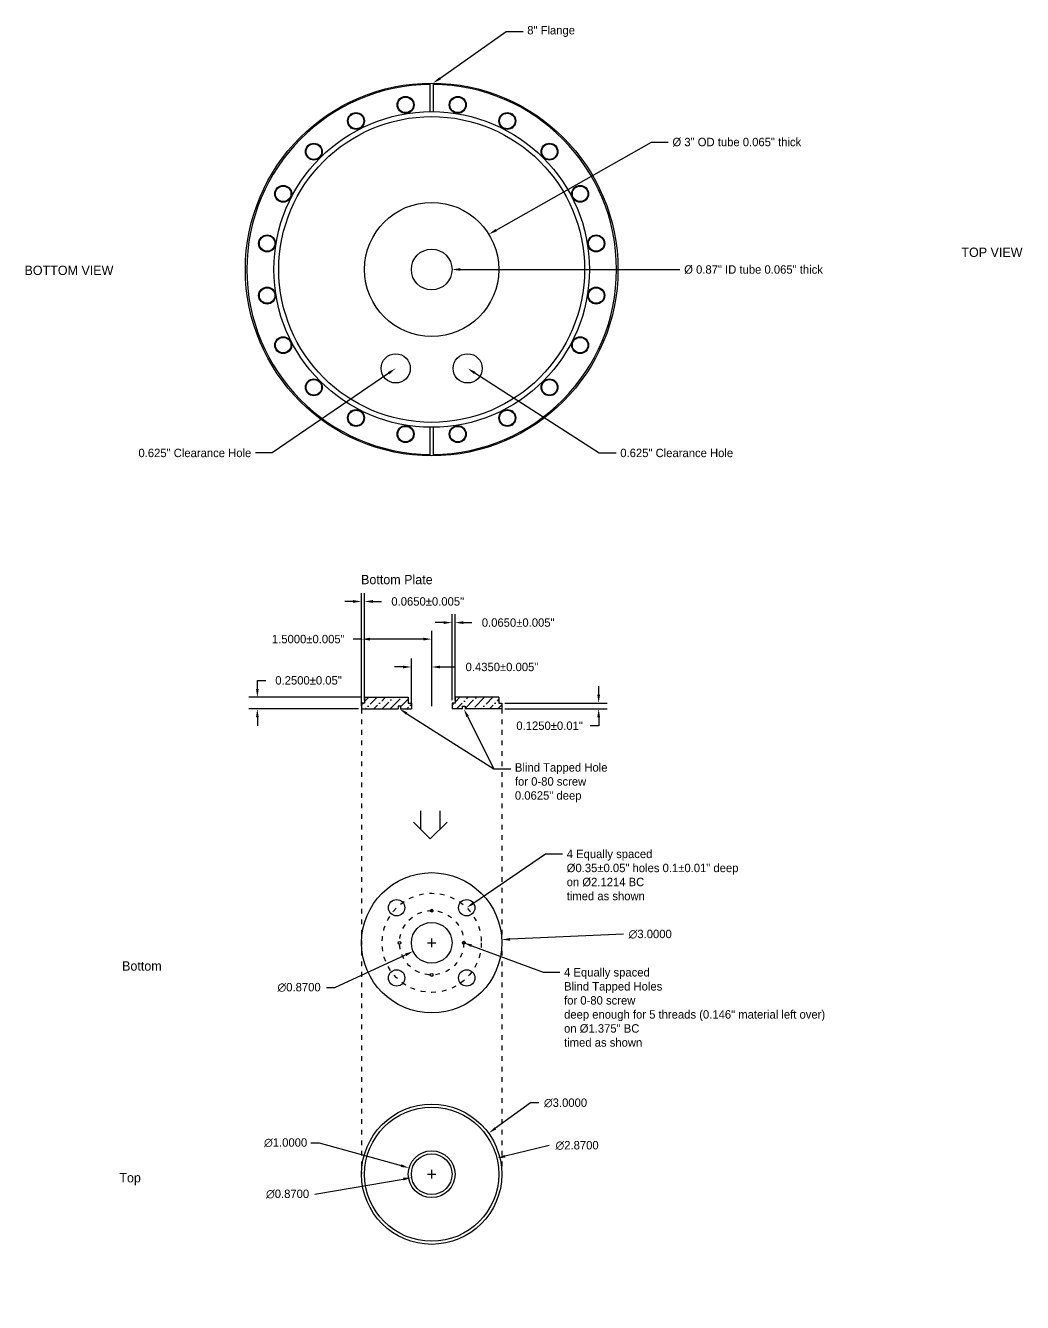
# Model space of a CAD drawing. Header units: inches. Extents: x -25 to 257, y -83 to 99.
# Drawn here: x 96.16 to 117.48, y -69.77 to -42.46 of the extents above; entities that cross this region are included whole.
import ezdxf
from ezdxf import colors
from ezdxf.entities.mleader import LeaderData, LeaderLine
from ezdxf.math import Vec2, Vec3

# ---------------------------------------------------------------- set-up
doc = ezdxf.new("R2010")
doc.units = ezdxf.units.IN
doc.header["$MEASUREMENT"] = 0
doc.linetypes.add('DOT2', pattern=[0.125, 0, -0.125])
doc.dimstyles.get("Standard").update_dxf_attribs({"dimtxt": 0.18, "dimasz": 0.18, "dimexe": 0.18, "dimexo": 0.0625, "dimgap": 0.09, "dimtad": 0, "dimtih": 1, "dimtoh": 1, "dimdec": 4, "dimzin": 0, "dimdsep": 46, "dimtxsty": 'Standard', "dimcen": 0.09, "dimadec": 0, "dimazin": 0, "dimtfac": 1, "dimtdec": 4, "dimtofl": 0, "dimtmove": 0, "dimatfit": 3, "dimfxl": 1, "dimtolj": 1, "dimtzin": 0, "dimarcsym": 0})

# ---------------------------------------------------------------- blocks, each defined once
blk = doc.blocks.new('*D51')
at = {"color": 0, "lineweight": -2, "transparency": 16777216}
for p, q in [((101.115, -56.644), (101.115, -56.464)), ((101.115, -56.464), (101.295, -56.464)), ((103.346, -56.824), (100.935, -56.824)), ((103.281, -57.074), (100.935, -57.074)), ((101.115, -57.254), (101.115, -57.434))]:
    blk.add_line(p, q, dxfattribs=at)
at = {"color": 0, "transparency": 16777216}
for points in [[(101.085, -56.644), (101.145, -56.644), (101.115, -56.824)], [(101.085, -57.254), (101.145, -57.254), (101.115, -57.074)]]:
    blk.add_solid(points, dxfattribs=at)
at = {"layer": 'DEFPOINTS', "color": 0, "transparency": 16777216}
for p in [(101.115, -56.824), (103.409, -56.824), (103.344, -57.074)]:
    blk.add_point(p, dxfattribs=at)
at = {"color": 0, "transparency": 16777216, "insert": (102.21, -56.464), "char_height": 0.18, "attachment_point": 5}
blk.add_mtext('\\A1;0.2500%%P0.05"', dxfattribs=at)
blk = doc.blocks.new('*D52')
at = {"color": 0, "lineweight": -2, "transparency": 16777216}
for p, q in [((108.416, -56.769), (108.416, -56.589)), ((106.406, -56.949), (108.596, -56.949)), ((106.406, -57.074), (108.596, -57.074)), ((108.416, -57.254), (108.416, -57.434)), ((108.416, -57.434), (108.236, -57.434))]:
    blk.add_line(p, q, dxfattribs=at)
at = {"color": 0, "transparency": 16777216}
for points in [[(108.386, -56.769), (108.446, -56.769), (108.416, -56.949)], [(108.386, -57.254), (108.446, -57.254), (108.416, -57.074)]]:
    blk.add_solid(points, dxfattribs=at)
at = {"layer": 'DEFPOINTS', "color": 0, "transparency": 16777216}
for p in [(106.344, -56.949), (106.344, -57.074), (108.416, -57.074)]:
    blk.add_point(p, dxfattribs=at)
at = {"color": 0, "transparency": 16777216, "insert": (107.366, -57.434), "char_height": 0.18, "attachment_point": 5}
blk.add_mtext('\\A1;0.1250%%P0.01"', dxfattribs=at)
blk = doc.blocks.new('*D53')
at = {"color": 0, "lineweight": -2, "transparency": 16777216}
for p, q in [((104.229, -56.177), (104.049, -56.177)), ((104.409, -57.012), (104.409, -55.997)), ((104.844, -57.012), (104.844, -55.997)), ((105.024, -56.177), (105.342, -56.177))]:
    blk.add_line(p, q, dxfattribs=at)
at = {"color": 0, "transparency": 16777216}
for points in [[(104.229, -56.147), (104.229, -56.207), (104.409, -56.177)], [(105.024, -56.147), (105.024, -56.207), (104.844, -56.177)]]:
    blk.add_solid(points, dxfattribs=at)
at = {"layer": 'DEFPOINTS', "color": 0, "transparency": 16777216}
for p in [(104.409, -56.177), (104.409, -57.074), (104.844, -57.074)]:
    blk.add_point(p, dxfattribs=at)
at = {"color": 0, "transparency": 16777216, "insert": (106.347, -56.177), "char_height": 0.18, "attachment_point": 5}
blk.add_mtext('\\A1;0.4350%%P0.005"', dxfattribs=at)
blk = doc.blocks.new('*D54')
at = {"color": 0, "lineweight": -2, "transparency": 16777216}
for p, q in [((103.344, -57.012), (103.344, -55.401)), ((104.844, -57.012), (104.844, -55.401)), ((103.344, -55.581), (103.164, -55.581)), ((104.664, -55.581), (103.524, -55.581))]:
    blk.add_line(p, q, dxfattribs=at)
at = {"color": 0, "transparency": 16777216}
for points in [[(103.524, -55.551), (103.524, -55.611), (103.344, -55.581)], [(104.664, -55.551), (104.664, -55.611), (104.844, -55.581)]]:
    blk.add_solid(points, dxfattribs=at)
at = {"layer": 'DEFPOINTS', "color": 0, "transparency": 16777216}
for p in [(103.344, -55.581), (103.344, -57.074), (104.844, -57.074)]:
    blk.add_point(p, dxfattribs=at)
at = {"color": 0, "transparency": 16777216, "insert": (102.204, -55.581), "char_height": 0.18, "attachment_point": 5}
blk.add_mtext('\\A1;1.5000%%P0.005"', dxfattribs=at)
blk = doc.blocks.new('*D55')
at = {"color": 0, "lineweight": -2, "transparency": 16777216}
for p, q in [((105.279, -56.887), (105.279, -55.048)), ((105.344, -56.887), (105.344, -55.048)), ((105.099, -55.228), (104.919, -55.228)), ((105.524, -55.228), (105.704, -55.228))]:
    blk.add_line(p, q, dxfattribs=at)
at = {"color": 0, "transparency": 16777216}
for points in [[(105.099, -55.198), (105.099, -55.258), (105.279, -55.228)], [(105.524, -55.198), (105.524, -55.258), (105.344, -55.228)]]:
    blk.add_solid(points, dxfattribs=at)
at = {"layer": 'DEFPOINTS', "color": 0, "transparency": 16777216}
for p in [(105.279, -55.228), (105.279, -56.949), (105.344, -56.949)]:
    blk.add_point(p, dxfattribs=at)
at = {"color": 0, "transparency": 16777216, "insert": (106.694, -55.228), "char_height": 0.18, "attachment_point": 5}
blk.add_mtext('\\A1;0.0650%%P0.005"', dxfattribs=at)
blk = doc.blocks.new('*D56')
at = {"color": 0, "lineweight": -2, "transparency": 16777216}
for p, q in [((103.344, -56.887), (103.344, -54.596)), ((103.409, -56.887), (103.409, -54.596)), ((103.164, -54.776), (102.984, -54.776)), ((103.589, -54.776), (103.769, -54.776))]:
    blk.add_line(p, q, dxfattribs=at)
at = {"color": 0, "transparency": 16777216}
for points in [[(103.164, -54.746), (103.164, -54.806), (103.344, -54.776)], [(103.589, -54.746), (103.589, -54.806), (103.409, -54.776)]]:
    blk.add_solid(points, dxfattribs=at)
at = {"layer": 'DEFPOINTS', "color": 0, "transparency": 16777216}
for p in [(103.409, -54.776), (103.344, -56.949), (103.409, -56.949)]:
    blk.add_point(p, dxfattribs=at)
at = {"color": 0, "transparency": 16777216, "insert": (104.759, -54.776), "char_height": 0.18, "attachment_point": 5}
blk.add_mtext('\\A1;0.0650%%P0.005"', dxfattribs=at)
blk = doc.blocks.new('*D57')
at = {"color": 0, "lineweight": -2, "transparency": 16777216}
for p, q in [((104.754, -62.075), (104.934, -62.075)), ((104.844, -62.165), (104.844, -61.985)), ((102.773, -63.029), (104.285, -62.332)), ((102.593, -63.029), (102.773, -63.029))]:
    blk.add_line(p, q, dxfattribs=at)
at = {"color": 0, "transparency": 16777216}
blk.add_solid([(104.273, -62.305), (104.298, -62.359), (104.449, -62.257)], dxfattribs=at)
at = {"layer": 'DEFPOINTS', "color": 0, "transparency": 16777216}
for p in [(105.239, -61.893), (104.449, -62.257)]:
    blk.add_point(p, dxfattribs=at)
at = {"color": 0, "transparency": 16777216, "insert": (102.008, -63.029), "char_height": 0.18, "attachment_point": 5}
blk.add_mtext('\\A1;∅0.8700', dxfattribs=at)
blk = doc.blocks.new('*D58')
at = {"color": 0, "lineweight": -2, "transparency": 16777216}
for p, q in [((108.948, -61.891), (106.522, -62)), ((104.754, -62.075), (104.934, -62.075)), ((104.844, -62.165), (104.844, -61.985))]:
    blk.add_line(p, q, dxfattribs=at)
at = {"color": 0, "transparency": 16777216}
blk.add_solid([(106.521, -61.97), (106.523, -62.03), (106.342, -62.008)], dxfattribs=at)
at = {"layer": 'DEFPOINTS', "color": 0, "transparency": 16777216}
for p in [(103.345, -62.142), (106.342, -62.008)]:
    blk.add_point(p, dxfattribs=at)
at = {"color": 0, "transparency": 16777216, "insert": (109.518, -61.891), "char_height": 0.18, "attachment_point": 5}
blk.add_mtext('\\A1;∅3.0000', dxfattribs=at)
blk = doc.blocks.new('*D59')
at = {"color": 0, "lineweight": -2, "transparency": 16777216}
for p, q in [((106.957, -65.499), (106.206, -66.041)), ((107.137, -65.499), (106.957, -65.499)), ((104.754, -67.023), (104.934, -67.023)), ((104.844, -67.113), (104.844, -66.933))]:
    blk.add_line(p, q, dxfattribs=at)
at = {"color": 0, "transparency": 16777216}
blk.add_solid([(106.189, -66.016), (106.224, -66.065), (106.06, -66.146)], dxfattribs=at)
at = {"layer": 'DEFPOINTS', "color": 0, "transparency": 16777216}
for p in [(106.06, -66.146), (103.627, -67.901)]:
    blk.add_point(p, dxfattribs=at)
at = {"color": 0, "transparency": 16777216, "insert": (107.707, -65.499), "char_height": 0.18, "attachment_point": 5}
blk.add_mtext('\\A1;∅3.0000', dxfattribs=at)
blk = doc.blocks.new('*D60')
at = {"color": 0, "lineweight": -2, "transparency": 16777216}
for p, q in [((107.354, -66.409), (106.413, -66.64)), ((104.754, -67.023), (104.934, -67.023)), ((104.844, -67.113), (104.844, -66.933))]:
    blk.add_line(p, q, dxfattribs=at)
at = {"color": 0, "transparency": 16777216}
blk.add_solid([(106.405, -66.61), (106.42, -66.669), (106.238, -66.682)], dxfattribs=at)
at = {"layer": 'DEFPOINTS', "color": 0, "transparency": 16777216}
for p in [(106.238, -66.682), (103.45, -67.364)]:
    blk.add_point(p, dxfattribs=at)
at = {"color": 0, "transparency": 16777216, "insert": (107.954, -66.409), "char_height": 0.18, "attachment_point": 5}
blk.add_mtext('\\A1;∅2.8700', dxfattribs=at)
blk = doc.blocks.new('*D61')
at = {"color": 0, "lineweight": -2, "transparency": 16777216}
for p, q in [((102.26, -66.351), (102.44, -66.351)), ((102.44, -66.351), (104.189, -66.84)), ((104.754, -67.023), (104.934, -67.023)), ((104.844, -67.113), (104.844, -66.933))]:
    blk.add_line(p, q, dxfattribs=at)
at = {"color": 0, "transparency": 16777216}
blk.add_solid([(104.197, -66.811), (104.181, -66.869), (104.362, -66.889)], dxfattribs=at)
at = {"layer": 'DEFPOINTS', "color": 0, "transparency": 16777216}
for p in [(104.362, -66.889), (105.325, -67.158)]:
    blk.add_point(p, dxfattribs=at)
at = {"color": 0, "transparency": 16777216, "insert": (101.72, -66.351), "char_height": 0.18, "attachment_point": 5}
blk.add_mtext('\\A1;∅1.0000', dxfattribs=at)
blk = doc.blocks.new('*D62')
at = {"color": 0, "lineweight": -2, "transparency": 16777216}
for p, q in [((102.347, -67.448), (104.237, -67.126)), ((104.754, -67.023), (104.934, -67.023)), ((104.844, -67.113), (104.844, -66.933))]:
    blk.add_line(p, q, dxfattribs=at)
at = {"color": 0, "transparency": 16777216}
blk.add_solid([(104.232, -67.097), (104.242, -67.156), (104.415, -67.096)], dxfattribs=at)
at = {"layer": 'DEFPOINTS', "color": 0, "transparency": 16777216}
for p in [(104.415, -67.096), (105.273, -66.95)]:
    blk.add_point(p, dxfattribs=at)
at = {"color": 0, "transparency": 16777216, "insert": (101.762, -67.448), "char_height": 0.18, "attachment_point": 5}
blk.add_mtext('\\A1;∅0.8700', dxfattribs=at)

msp = doc.modelspace()

# ---------------------------------------------------------------- hatches: boundary and pattern name
h = msp.add_hatch()
h.set_pattern_fill('ANSI36', color=256)
h.set_pattern_definition([(45, (-13.51675, 9.65174), (0.06629126, 0.24306796), [0.3125, -0.0625, 0, -0.0625])])
h.paths.add_polyline_path([(104.12626, -57.07409), (104.12626, -57.01159), (104.18626, -57.01159), (104.18626, -57.07409), (104.40876, -57.07409), (104.40876, -56.94909), (104.34376, -56.94909), (104.34376, -56.82409), (103.40876, -56.82409), (103.40876, -56.94909), (103.34376, -56.94909), (103.34376, -57.07409)])
h.paths.add_polyline_path([(105.34376, -56.82409), (105.34376, -56.94909), (105.27876, -56.94909), (105.27876, -57.07409), (105.50126, -57.07409), (105.50126, -57.01159), (105.56126, -57.01159), (105.56126, -57.07409), (106.34376, -57.07409), (106.34376, -56.94909), (106.27876, -56.94909), (106.27876, -56.82409)])

# ---------------------------------------------------------------- linework, layer by layer
at = {"color": 7, "linetype": 'Continuous'}
for p, q in [((104.81251, -44.30178), (104.81251, -43.69176)), ((104.87501, -43.69176), (104.87501, -44.30178)), ((104.81251, -51.66151), (104.81251, -51.05149)), ((104.87501, -51.05149), (104.87501, -51.66151))]:
    msp.add_line(p, q, dxfattribs=at)
for p, q in [((103.40876, -56.94909), (103.34376, -56.94909)), ((103.34376, -56.94909), (103.34376, -57.07409)), ((103.40876, -56.82409), (104.34376, -56.82409)), ((103.40876, -56.82409), (103.40876, -56.94909)), ((104.18626, -57.01159), (104.12626, -57.01159)), ((104.12626, -57.01159), (104.12626, -57.07409)), ((104.18626, -57.07409), (104.18626, -57.01159)), ((104.34376, -56.82409), (104.34376, -56.94909)), ((104.34376, -56.94909), (104.40876, -56.94909)), ((104.40876, -56.94909), (104.40876, -57.07409)), ((105.34376, -56.94909), (105.27876, -56.94909)), ((105.27876, -56.94909), (105.27876, -57.07409)), ((106.27876, -56.82409), (105.34376, -56.82409)), ((105.34376, -56.82409), (105.34376, -56.94909)), ((105.50126, -57.07409), (105.50126, -57.01159)), ((105.50126, -57.01159), (105.56126, -57.01159)), ((105.56126, -57.01159), (105.56126, -57.07409)), ((106.27876, -56.82409), (106.27876, -56.94909)), ((106.27876, -56.94909), (106.34376, -56.94909)), ((106.34376, -56.94909), (106.34376, -57.07409)), ((103.34376, -57.07409), (104.12626, -57.07409)), ((104.18626, -57.07409), (104.40876, -57.07409)), ((105.50126, -57.07409), (105.27876, -57.07409)), ((106.34376, -57.07409), (105.56126, -57.07409)), ((104.60337, -59.2509), (104.60337, -59.64168)), ((105.02606, -59.64168), (105.02606, -59.2509)), ((104.81472, -59.85292), (104.45543, -59.49382)), ((104.81472, -59.85292), (105.174, -59.49382))]:
    msp.add_line(p, q)
at = {"linetype": 'DOT2'}
for p, q in [((103.34376, -57.07409), (103.34376, -67.02326)), ((106.34376, -57.07409), (106.34376, -67.02326))]:
    msp.add_line(p, q, dxfattribs=at)
at = {"color": 7, "linetype": 'Continuous'}
for centre, radius in [((104.84376, -47.67663), 3.985), ((104.28623, -44.15651), 0.181), ((104.28623, -44.15651), 0.166), ((105.40129, -44.15651), 0.181), ((105.40129, -44.15651), 0.166), ((104.84376, -47.67663), 3.375), ((104.84376, -47.67663), 3.27), ((103.22574, -44.50109), 0.181), ((103.22574, -44.50109), 0.166), ((106.46178, -44.50109), 0.181), ((106.46178, -44.50109), 0.166), ((102.32363, -45.15651), 0.181), ((102.32363, -45.15651), 0.166), ((107.36389, -45.15651), 0.181), ((107.36389, -45.15651), 0.166), ((101.66821, -46.05861), 0.181), ((101.66821, -46.05861), 0.166), ((108.01931, -46.05861), 0.181), ((108.01931, -46.05861), 0.166), ((101.32364, -47.1191), 0.181), ((101.32364, -47.1191), 0.166), ((108.36388, -47.1191), 0.181), ((108.36388, -47.1191), 0.166), ((101.32364, -48.23417), 0.181), ((108.36388, -48.23417), 0.181), ((101.32364, -48.23417), 0.166), ((108.36388, -48.23417), 0.166), ((101.66821, -49.29466), 0.181), ((101.66821, -49.29466), 0.166), ((108.01931, -49.29466), 0.181), ((108.01931, -49.29466), 0.166), ((104.07421, -49.79094), 0.3125), ((105.6133, -49.79094), 0.3125), ((102.32363, -50.19676), 0.181), ((102.32363, -50.19676), 0.166), ((107.36389, -50.19676), 0.181), ((107.36389, -50.19676), 0.166), ((103.22574, -50.85218), 0.181), ((103.22574, -50.85218), 0.166), ((106.46178, -50.85218), 0.181), ((106.46178, -50.85218), 0.166), ((104.28623, -51.19675), 0.181), ((104.28623, -51.19675), 0.166), ((105.40129, -51.19675), 0.181), ((105.40129, -51.19675), 0.166)]:
    msp.add_circle(centre, radius, dxfattribs=at)
for centre, radius in [((104.84376, -47.67663), 1.435), ((104.84376, -47.67663), 0.435), ((104.84376, -62.07496), 1.5), ((104.09373, -61.32494), 0.175), ((105.59379, -61.32494), 0.175), ((104.84376, -61.38746), 0.03), ((104.84376, -62.07496), 0.435), ((104.15626, -62.07496), 0.03), ((105.53126, -62.07496), 0.03), ((104.09373, -62.82499), 0.175), ((104.84376, -62.76246), 0.03), ((105.59379, -62.82499), 0.175), ((104.84376, -67.02326), 1.5), ((104.84376, -67.02326), 1.435), ((104.84376, -67.02326), 0.5), ((104.84376, -67.02326), 0.435)]:
    msp.add_circle(centre, radius)
at = {"linetype": 'DOT2'}
for radius in [1.0607, 0.6875]:
    msp.add_circle((104.84376, -62.07496), radius, dxfattribs=at)
at = {"color": 7, "linetype": 'Continuous'}
for start, end in [(90.452721, 269.547279), (270.452721, 89.547279)]:
    msp.add_arc((104.84376, -47.67663), 3.955, start, end, dxfattribs=at)

# ---------------------------------------------------------------- texts
at = {"char_height": 0.2, "attachment_point": 1}
for s, width, insert in [('TOP VIEW', 3.2562863, (116.17427, -47.20872)), ('BOTTOM VIEW', 3.2562863, (96.13443, -47.59417)), ('Bottom Plate', 2.581113, (103.33342, -54.20724)), ('Bottom', 1.9582762, (98.22183, -62.47017)), ('Top', 1.9582762, (98.16249, -66.9978))]:
    msp.add_mtext_dynamic_manual_height_columns(s, width=width, gutter_width=1, heights=[0], dxfattribs=dict(at, insert=insert))

# ---------------------------------------------------------------- dimensions: what is measured, and where the dimension line sits
for base, p1, p2, picture, middle in [((103.40876, -54.77633), (103.34376, -56.94909), (103.40876, -56.94909), '*D56', (104.75876, -54.77633)), ((105.27876, -55.22767), (105.34376, -56.94909), (105.27876, -56.94909), '*D55', (106.69376, -55.22767)), ((103.34376, -55.58074), (104.84376, -57.07409), (103.34376, -57.07409), '*D54', (102.20376, -55.58074)), ((104.40876, -56.17691), (104.84376, -57.07409), (104.40876, -57.07409), '*D53', (106.34657, -56.17691))]:
    dim = msp.add_linear_dim(base=base, p1=p1, p2=p2, text='<>%%P0.005"', dimstyle='Standard')
    dim.commit()
    dim.dimension.update_dxf_attribs({"geometry": picture, "text_midpoint": middle, "dimtype": 160})
dim = msp.add_linear_dim(base=(101.11538, -56.82409), p1=(103.34376, -57.07409), p2=(103.40876, -56.82409), angle=90, text='<>%%P0.05"', dimstyle='Standard')
dim.commit()
dim.dimension.update_dxf_attribs({"geometry": '*D51', "text_midpoint": (102.21038, -56.46409)})
dim = msp.add_linear_dim(base=(108.41596, -57.07409), p1=(106.34376, -56.94909), p2=(106.34376, -57.07409), angle=90, text='<>%%P0.01"', dimstyle='Standard')
dim.commit()
dim.dimension.update_dxf_attribs({"geometry": '*D52', "text_midpoint": (107.36596, -57.43409), "dimtype": 160})
for p1, p2, picture, middle in [((105.23888, -61.89303), (104.44864, -62.2569), '*D57', (102.00767, -63.02862)), ((103.34527, -62.14228), (106.34225, -62.00764), '*D58', (108.94805, -61.89058)), ((103.62705, -67.90054), (106.06047, -66.14598), '*D59', (107.70745, -65.49924)), ((105.32528, -67.15794), (104.36224, -66.88858), '*D61', (101.71999, -66.35093)), ((103.44984, -67.36417), (106.23768, -66.68236), '*D60', (107.35433, -66.40926)), ((105.27261, -66.95038), (104.41491, -67.09614), '*D62', (102.34661, -67.44762))]:
    dim = msp.add_diameter_dim_2p(p1=p1, p2=p2, dimstyle='Standard')
    dim.commit()
    dim.dimension.update_dxf_attribs({"geometry": picture, "text_midpoint": middle, "dimtype": 163})

# ---------------------------------------------------------------- leaders
ml = msp.add_multileader_mtext('Standard')
ml.set_content('8" Flange', color=256)
ml.set_leader_properties()
ml.build(insert=Vec2(0, 0))
ml.multileader.update_dxf_attribs({"dogleg_length": 0.36, "arrow_head_size": 0.18})
ctx = ml.context
ctx.base_point, ctx.char_height, ctx.arrow_head_size, ctx.landing_gap_size, ctx.plane_origin = Vec3(106.7975, -42.58964), 0.18, 0.18, 0.09, Vec3(104.87501, -43.69176)
notes = []
notes.append((ctx, [(0, (1, 1, 0), (106.4375, -42.58964), (1, 0), 0.36, [(0, [(104.87501, -43.69176)], 0, [])])]))
ctx.mtext.insert, ctx.mtext.flow_direction = Vec3(106.8875, -42.46964), 5
ml = msp.add_multileader_mtext('Standard')
ml.set_content('%%C 3" OD tube 0.065" thick', color=256)
ml.set_leader_properties()
ml.build(insert=Vec2(0, 0))
ml.multileader.update_dxf_attribs({"dogleg_length": 0.36, "arrow_head_size": 0.18})
ctx = ml.context
ctx.base_point, ctx.char_height, ctx.arrow_head_size, ctx.landing_gap_size, ctx.plane_origin = Vec3(109.90466, -44.95103), 0.18, 0.18, 0.09, Vec3(104.84376, -47.67663)
notes.append((ctx, [(0, (1, 1, 0), (109.54466, -44.95103), (1, 0), 0.36, [(0, [(106.0657, -46.92425)], 0, [])])]))
ctx.mtext.insert, ctx.mtext.flow_direction = Vec3(109.99466, -44.86103), 5
ml = msp.add_multileader_mtext('Standard')
ml.set_content('%%C 0.87" ID tube 0.065" thick', color=256)
ml.set_leader_properties()
ml.build(insert=Vec2(0, 0))
ml.multileader.update_dxf_attribs({"dogleg_length": 0.36, "arrow_head_size": 0.18})
ctx = ml.context
ctx.base_point, ctx.char_height, ctx.arrow_head_size, ctx.landing_gap_size, ctx.plane_origin = Vec3(110.15462, -47.67663), 0.18, 0.18, 0.09, Vec3(104.84376, -47.67663)
notes.append((ctx, [(0, (1, 1, 0), (109.79462, -47.67663), (1, 0), 0.36, [(0, [(105.27876, -47.67663)], 0, [])])]))
ctx.mtext.insert, ctx.mtext.flow_direction = Vec3(110.24462, -47.58663), 5
ml = msp.add_multileader_mtext('Standard')
ml.set_content('\\A1;0.625" Clearance Hole', color=256)
ml.set_leader_properties()
ml.build(insert=Vec2(0, 0))
ml.multileader.update_dxf_attribs({"dogleg_length": 0.36, "arrow_head_size": 0.18})
ctx = ml.context
ctx.base_point, ctx.char_height, ctx.arrow_head_size, ctx.landing_gap_size, ctx.plane_origin = Vec3(97.56523, -51.5994), 0.18, 0.18, 0.09, Vec3(104.07421, -49.79094)
ctx.text_align_type = 2
notes.append((ctx, [(0, (1, 1, 0), (101.43523, -51.5994), (-1, 0), 0.36, [(0, [(104.07421, -49.79094)], 0, [])])]))
ctx.mtext.insert, ctx.mtext.alignment, ctx.mtext.flow_direction = Vec3(100.98523, -51.5094), 3, 5
ml = msp.add_multileader_mtext('Standard')
ml.set_content('\\A1;0.625" Clearance Hole', color=256)
ml.set_leader_properties()
ml.build(insert=Vec2(0, 0))
ml.multileader.update_dxf_attribs({"dogleg_length": 0.36, "arrow_head_size": 0.18})
ctx = ml.context
ctx.base_point, ctx.char_height, ctx.arrow_head_size, ctx.landing_gap_size, ctx.plane_origin = Vec3(108.78848, -51.5994), 0.18, 0.18, 0.09, Vec3(105.6133, -49.79094)
notes.append((ctx, [(0, (1, 1, 0), (108.42848, -51.5994), (1, 0), 0.36, [(0, [(105.6133, -49.79094)], 0, [])])]))
ctx.mtext.insert, ctx.mtext.flow_direction = Vec3(108.87848, -51.5094), 5
ml = msp.add_multileader_mtext('Standard')
ml.set_content('', color=256)
ml.set_leader_properties()
ml.build(insert=Vec2(0, 0))
ml.multileader.update_dxf_attribs({"dogleg_length": 0.36, "arrow_head_size": 0.18})
ctx = ml.context
ctx.base_point, ctx.char_height, ctx.arrow_head_size, ctx.landing_gap_size, ctx.plane_origin = Vec3(106.53421, -58.35408), 0.18, 0.18, 0.09, Vec3(104.15626, -57.07409)
notes.append((ctx, [(0, (1, 1, 0), (106.17421, -58.35408), (1, 0), 0.36, [(0, [(104.15626, -57.07409)], 0, [])])]))
ctx.mtext.insert, ctx.mtext.flow_direction = Vec3(106.62421, -58.26408), 5
ml = msp.add_multileader_mtext('Standard')
ml.set_content('Blind Tapped Hole\\Pfor 0-80 screw\\P0.0625" deep', color=256)
ml.set_leader_properties()
ml.build(insert=Vec2(0, 0))
ml.multileader.update_dxf_attribs({"dogleg_length": 0.36, "arrow_head_size": 0.18})
ctx = ml.context
ctx.base_point, ctx.char_height, ctx.arrow_head_size, ctx.landing_gap_size, ctx.plane_origin = Vec3(106.53421, -58.35408), 0.18, 0.18, 0.09, Vec3(105.53126, -57.07409)
notes.append((ctx, [(0, (1, 1, 0), (106.17421, -58.35408), (1, 0), 0.36, [(0, [(105.53126, -57.07409)], 0, [])])]))
ctx.mtext.insert, ctx.mtext.flow_direction = Vec3(106.62421, -58.23408), 5
ml = msp.add_multileader_mtext('Standard')
ml.set_content('4 Equally spaced\\P%%C0.35%%P0.05" holes 0.1%%P0.01" deep\\Pon %%C2.1214 BC\\Ptimed as shown', color=256)
ml.set_leader_properties()
ml.build(insert=Vec2(0, 0))
ml.multileader.update_dxf_attribs({"dogleg_length": 0.36, "arrow_head_size": 0.18})
ctx = ml.context
ctx.base_point, ctx.char_height, ctx.arrow_head_size, ctx.landing_gap_size, ctx.plane_origin = Vec3(107.64196, -60.17404), 0.18, 0.18, 0.09, Vec3(105.59379, -61.32494)
notes.append((ctx, [(0, (1, 1, 0), (107.28196, -60.17404), (1, 0), 0.36, [(0, [(105.59379, -61.32494)], 0, [])])]))
ctx.mtext.insert, ctx.mtext.flow_direction = Vec3(107.73196, -60.08404), 5
ml = msp.add_multileader_mtext('Standard')
ml.set_content('4 Equally spaced\\PBlind Tapped Holes\\Pfor 0-80 screw\\Pdeep enough for 5 threads (0.146" material left over)\\Pon %%C1.375" BC\\Ptimed as shown', color=256)
ml.set_leader_properties()
ml.build(insert=Vec2(0, 0))
ml.multileader.update_dxf_attribs({"dogleg_length": 0.36, "arrow_head_size": 0.18})
ctx = ml.context
ctx.base_point, ctx.char_height, ctx.arrow_head_size, ctx.landing_gap_size, ctx.plane_origin = Vec3(107.58581, -62.70564), 0.18, 0.18, 0.09, Vec3(105.53126, -62.07496)
notes.append((ctx, [(0, (1, 1, 0), (107.22581, -62.70564), (1, 0), 0.36, [(0, [(105.53126, -62.07496)], 0, [])])]))
ctx.mtext.insert, ctx.mtext.flow_direction = Vec3(107.67581, -62.61564), 5
for ctx, leaders in notes:
    for number, flags, end, landing, length, lines in leaders:
        leader = LeaderData()
        leader.index, (leader.has_last_leader_line, leader.has_dogleg_vector, leader.attachment_direction) = number, flags
        leader.last_leader_point, leader.dogleg_vector, leader.dogleg_length = Vec3(end), Vec3(landing), length
        for number, points, colour, breaks in lines:
            line = LeaderLine()
            line.index, line.vertices, line.color, line.breaks = number, Vec3.list(points), colors.encode_raw_color(colour), breaks
            leader.lines.append(line)
        ctx.leaders.append(leader)

doc.saveas('drawing.dxf')
